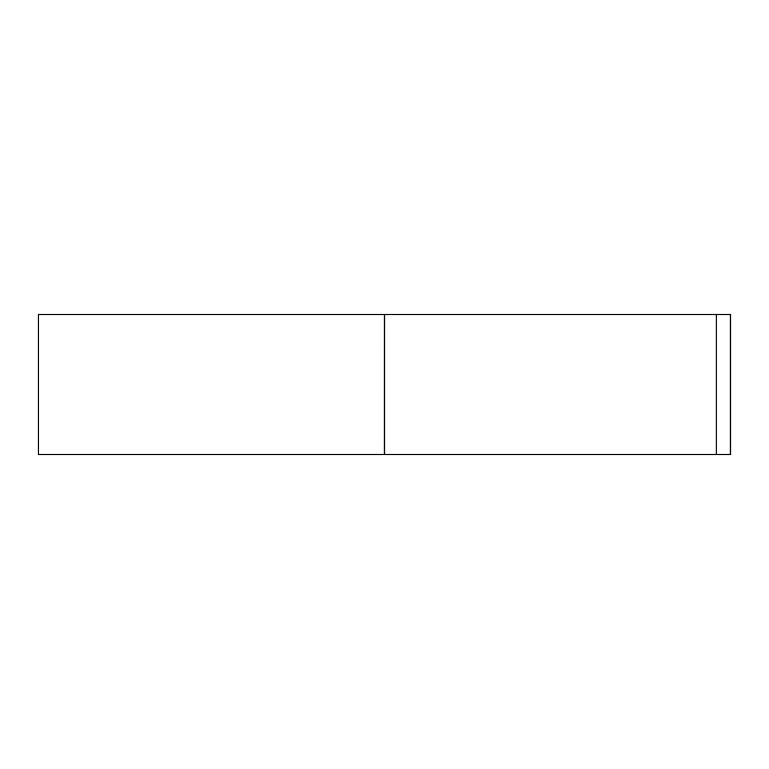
<?xml version="1.0" encoding="UTF-8"?>
<svg xmlns="http://www.w3.org/2000/svg" width="769" height="769" viewBox="0 0 769 769"><rect width="100%" height="100%" fill="white"/><g stroke="black" fill="none" stroke-linecap="round" stroke-linejoin="round"><path stroke-width="1.15" d="M730.415 314.502L730.415 454.498M716.372 314.502L716.372 454.498M384.567 314.502L384.567 454.498M384.433 314.502L384.394 454.498M730.55 314.502L38.45 314.502L38.45 454.498L730.55 454.498L730.55 314.502"/></g></svg>
